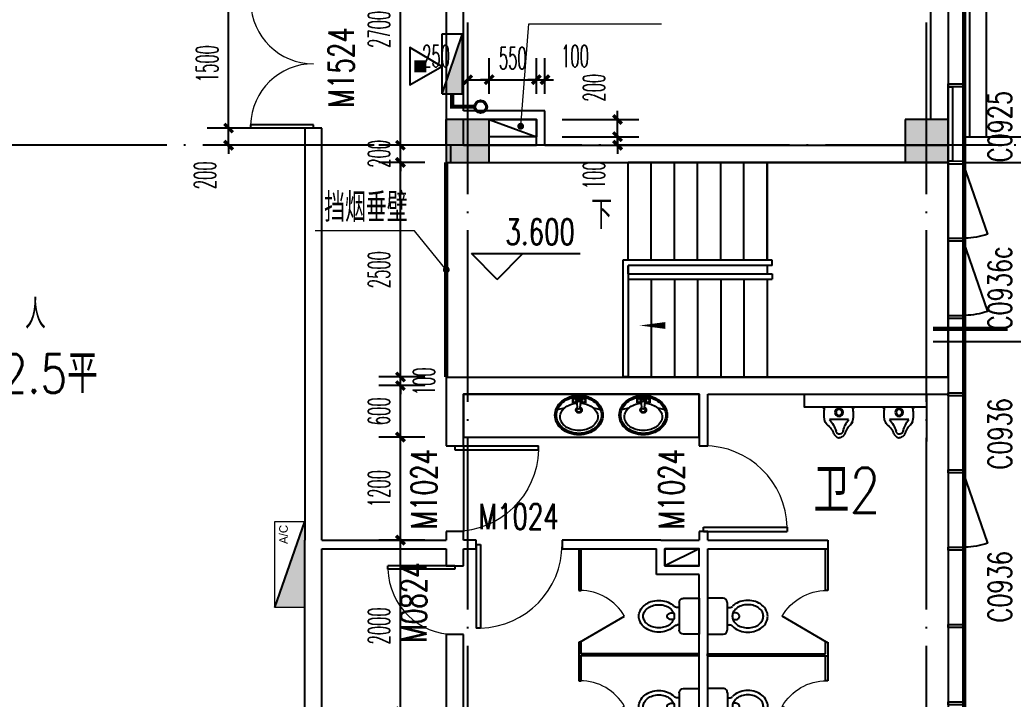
# Model space of a CAD drawing. Header units: millimetres. Extents: x -13830 to 215738, y -24143 to 193994.
# Drawn here: x 45822 to 57402, y 85146 to 93060 of the extents above; entities that cross this region are included whole.
import ezdxf
from ezdxf.enums import TextEntityAlignment as Align

# ---------------------------------------------------------------- set-up
doc = ezdxf.new("R2010")
doc.units = ezdxf.units.MM
doc.header["$LTSCALE"] = 100
doc.linetypes.add('DASH', pattern=[0.35, 0.25, -0.1])
doc.linetypes.add('DOTE', pattern=[2.42, 2, -0.2, 0.02, -0.2])
doc.layers.get('0').update_dxf_attribs({"linetype": 'CONTINUOUS'})
doc.layers.get('DEFPOINTS').update_dxf_attribs({"linetype": 'CONTINUOUS'})
for name, color, linetype in [('A-Drain-Well', 201, 'CONTINUOUS'), ('A-Fin-Stone', 64, 'CONTINUOUS'), ('A-Fire', 22, 'CONTINUOUS'), ('COLUMN', 9, 'CONTINUOUS'), ('DIM_ELEV', 3, 'CONTINUOUS'), ('DIM_IDEN', 3, 'CONTINUOUS'), ('DIM_SYMB', 3, 'CONTINUOUS'), ('DOTE', 8, 'CONTINUOUS'), ('EQUIP_DETAIL', 9, 'CONTINUOUS'), ('EQUIP_HATCH', 8, 'CONTINUOUS'), ('FUR', 44, 'CONTINUOUS'), ('LVTRY', 44, 'CONTINUOUS'), ('MCST 2F$0$A-_FLOR----_E-', 21, 'CONTINUOUS'), ('MCST 2F$0$A-_WIND----_E-', 4, 'CONTINUOUS'), ('P-FIRE-EXTI', 7, 'CONTINUOUS'), ('P-FIRE-HYDR', 1, 'CONTINUOUS'), ('PUB_DIM', 3, 'CONTINUOUS'), ('PUB_HATCH', 8, 'CONTINUOUS'), ('PUB_TEXT', 7, 'CONTINUOUS'), ('RAIL', 163, 'CONTINUOUS'), ('SPACE', 7, 'CONTINUOUS'), ('STAIR', 4, 'CONTINUOUS'), ('WALL', 2, 'CONTINUOUS'), ('WINDOW', 4, 'CONTINUOUS'), ('WINDOW_TEXT', 7, 'CONTINUOUS')]:
    doc.layers.add(name, color=color, linetype=linetype)
doc.layers.add('DIM_LEAD', color=3, linetype='CONTINUOUS', lineweight=13)
doc.layers.add('M-2019.7.9', color=6, linetype='CONTINUOUS', lineweight=15)
doc.layers.get('A-Fire').off()
doc.styles.add('_TCH_DIM', font='SIMPLEX', dxfattribs={"bigfont": 'GBCBIG'})
doc.styles.add('_TCH_SPACE', font='SIMPLEX', dxfattribs={"height": 5, "bigfont": 'GBCBIG'})
doc.styles.add('_TCH_WINDOW', font='SIMPLEX', dxfattribs={"height": 3.5, "bigfont": 'GBCBIG'})
doc.styles.add('DIM_FONT_T3', font='SIMPLEX', dxfattribs={"width": 0.494118, "bigfont": 'GBCBIG'})
doc.styles.add('HZDX', font='wcad.shx', dxfattribs={"bigfont": 'hzdx.shx'})
doc.styles.add('HZTXT', font='tjromans.shx', dxfattribs={"width": 0.8, "bigfont": 'hztxt.shx'})
doc.dimstyles.new('_TCH_ARCH&&100', dxfattribs={"dimtxt": 255, "dimasz": 100, "dimexe": 250, "dimexo": 300, "dimgap": 122.5, "dimtad": 1, "dimdec": 0, "dimzin": 0, "dimdsep": 46, "dimtxsty": 'DIM_FONT_T3', "dimblk": 'ARCHTICK', "dimcen": 0.09, "dimclrt": 7, "dimazin": 0, "dimtfac": 1, "dimtdec": 0, "dimtix": 1, "dimtmove": 2, "dimatfit": 3, "dimldrblk": 'ARCHTICK', "dimfxl": 1, "dimtolj": 1, "dimtzin": 0, "dimarcsym": 0})

# ---------------------------------------------------------------- blocks, each defined once
blk = doc.blocks.new('dsffsfddf')
at = {"layer": 'DOTE', "linetype": 'DOTE', "ltscale": 10}
for p, q in [((9200, -3600), (9200, 31000)), ((14550, -3600), (14550, 31000)), ((25050, 6650), (-1850, 6650))]:
    blk.add_line(p, q, dxfattribs=at)
blk = doc.blocks.new('_FZH')
blk.add_lwpolyline([(-0.5, -0.5), (0.5, -0.5), (0.5, 0.5), (-0.5, 0.5)], close=True)
at = {"layer": 'PUB_HATCH'}
blk.add_solid([(-0.5, -0.5), (0.5, -0.5), (-0.5, 0.5), (0.5, 0.5)], dxfattribs=at)
blk = doc.blocks.new('sfss302')
at = {"layer": 'COLUMN', "color": 3, "rotation": 270}
for p, xscale, yscale, zscale in [((9850, 7250), 500.0000000002328, 500.0000000002328, 500.0000000002328), ((15200, 7250), 499.9999999995343, 499.9999999995343, 499.9999999995343)]:
    blk.add_blockref('_FZH', p, dxfattribs=dict(at, xscale=xscale, yscale=yscale, zscale=zscale))
blk = doc.blocks.new('$lvtry$00000033')
for p, q in [((-185, 0), (185, 0)), ((-185, 0), (-185, -10)), ((185, 0), (185, -10)), ((-185, -10), (-164, -10)), ((-173, -72), (-172, -64)), ((-173, -79), (-173, -72)), ((-173, -86), (-173, -79)), ((-173, -92), (-173, -86)), ((-173, -98), (-173, -92)), ((-173, -104), (-173, -98)), ((-173, -110), (-173, -104)), ((-172, -115), (-173, -110)), ((-172, -64), (-171, -54)), ((-172, -121), (-172, -115)), ((-171, -54), (-170, -44)), ((-170, -44), (-168, -31)), ((-168, -31), (-166, -17)), ((-166, -17), (-164, -10)), ((185, -10), (165, -10)), ((167, -27), (165, -10)), ((169, -41), (167, -27)), ((170, -53), (169, -41)), ((169, -119), (170, -114)), ((171, -64), (170, -53)), ((170, -102), (171, -96)), ((170, -108), (170, -102)), ((170, -114), (170, -108)), ((171, -73), (171, -64)), ((171, -82), (171, -73)), ((171, -89), (171, -82)), ((171, -96), (171, -89)), ((-171, -127), (-172, -121)), ((-170, -133), (-171, -127)), ((-169, -139), (-170, -133)), ((-168, -146), (-169, -139)), ((-166, -154), (-168, -146)), ((-163, -162), (-166, -154)), ((-159, -172), (-163, -162)), ((-153, -182), (-159, -172)), ((-146, -194), (-153, -182)), ((-137, -207), (-146, -194)), ((-116, -146), (109, -146)), ((110, -227), (103, -235)), ((135, -205), (110, -227)), ((120, -218), (119, -220)), ((135, -205), (145, -191)), ((145, -191), (152, -180)), ((152, -180), (156, -171)), ((156, -171), (160, -163)), ((160, -163), (162, -156)), ((162, -156), (164, -149)), ((164, -149), (165, -142)), ((165, -142), (166, -136)), ((166, -136), (167, -130)), ((167, -130), (168, -125)), ((168, -125), (169, -119)), ((-107, -236), (-102, -244)), ((-102, -244), (-98, -251)), ((-98, -251), (-93, -259)), ((-93, -259), (-90, -266)), ((-90, -266), (-86, -274)), ((-86, -274), (-83, -281)), ((-83, -281), (-80, -288)), ((-80, -288), (-77, -295)), ((-77, -295), (-74, -302)), ((-74, -302), (-71, -308)), ((-71, -308), (-68, -314)), ((-68, -314), (-65, -320)), ((-65, -320), (-62, -325)), ((-62, -325), (-58, -330)), ((-58, -330), (-55, -334)), ((-55, -334), (-51, -338)), ((-51, -338), (-47, -342)), ((-47, -342), (-43, -345)), ((-43, -345), (-39, -348)), ((26, -347), (22, -350)), ((30, -344), (26, -347)), ((34, -340), (30, -344)), ((38, -337), (34, -340)), ((42, -332), (38, -337)), ((46, -328), (42, -332)), ((50, -323), (46, -328)), ((53, -318), (50, -323)), ((57, -312), (53, -318)), ((60, -306), (57, -312)), ((63, -299), (60, -306)), ((66, -292), (63, -299)), ((70, -285), (66, -292)), ((73, -278), (70, -285)), ((77, -271), (73, -278)), ((81, -264), (77, -271)), ((86, -256), (81, -264)), ((91, -249), (86, -256)), ((97, -242), (91, -249)), ((103, -235), (97, -242)), ((-39, -348), (-34, -351)), ((-34, -351), (-30, -353)), ((-30, -353), (-25, -355)), ((-25, -355), (-20, -357)), ((-20, -357), (-15, -358)), ((-15, -358), (-10, -359)), ((-10, -359), (-7, -359)), ((3, -357), (-7, -359)), ((8, -356), (3, -357)), ((12, -354), (8, -356)), ((17, -352), (12, -354)), ((22, -350), (17, -352))]:
    blk.add_line(p, q)
for radius in [47.3, 34.6]:
    blk.add_circle((-4, -62), radius)
for centre, radius, start, end in [((4, -95), 180, 204.9996, 231.8586), ((-387, -363), 346, 14.0616, 38.7001), ((331, -366), 312, 135.2868, 164.3913), ((-10, -276), 40.9, 183.6565, 351.9398)]:
    blk.add_arc(centre, radius, start, end)
blk = doc.blocks.new('$plan$00001629')
for p, q in [((-75, -35), (-75, -85)), ((-75, -35), (75, -35)), ((-75, -85), (-21, -85)), ((-16, -146), (-25, -35)), ((16, -146), (25, -35)), ((21, -85), (75, -85)), ((75, -35), (75, -85)), ((-252, -170), (-172, -150)), ((172, -150), (252, -170))]:
    blk.add_line(p, q)
for centre, radius in [((-50, -60), 20), ((1, -60), 10), ((50, -60), 20)]:
    blk.add_circle(centre, radius)
for centre, radius, start, end in [((0, -340), 340, 90, 108.7907), ((0, -340), 340, 71.2093, 90), ((-46, -252), 239, 129.4007, 153.24), ((-46, -252), 222, 129.4007, 153.24), ((-18, -286), 283, 108.7907, 129.4007), ((-18, -286), 266, 108.7907, 129.4007), ((-21, -322), 229, 106.7647, 126.0274), ((0, -340), 323, 90, 108.7907), ((0, -391), 301, 93.9271, 106.7647), ((0, -340), 323, 71.2093, 90), ((0, -391), 301, 73.2353, 86.0729), ((21, -322), 229, 53.9726, 73.2353), ((18, -286), 266, 50.5993, 71.2093), ((18, -286), 283, 50.5993, 71.2093), ((46, -252), 222, 26.76, 50.5993), ((46, -252), 239, 26.76, 50.5993), ((-90, -230), 190, 153.24, 180), ((-90, -230), 190, 180, 206.76), ((-90, -230), 173, 153.24, 180), ((-90, -230), 173, 180, 206.76), ((-102, -250), 118, 150.3366, 180), ((-53, -278), 174, 126.0274, 150.3366), ((0, -170), 35, 118.7783, 61.2217), ((0, -170), 25, 129.0728, 50.9272), ((0, -146), 16.3, 180, 0), ((53, -278), 174, 29.6634, 53.9726), ((102, -250), 118, 0, 29.6634), ((90, -230), 173, 0, 26.76), ((90, -230), 173, 333.24, 0), ((90, -230), 190, 0, 26.76), ((90, -230), 190, 333.24, 0), ((-46, -208), 239, 206.76, 230.5993), ((-46, -208), 222, 206.76, 230.5993), ((-102, -250), 118, 180, 209.6634), ((-53, -222), 174, 209.6634, 233.9726), ((53, -222), 174, 306.0274, 330.3366), ((46, -208), 222, 309.4007, 333.24), ((46, -208), 239, 309.4007, 333.24), ((102, -250), 118, 330.3366, 0), ((-18, -174), 283, 230.5993, 251.2093), ((-18, -174), 266, 230.5993, 251.2093), ((-21, -178), 229, 233.9726, 253.2353), ((0, -120), 340, 251.2093, 270), ((0, -120), 323, 251.2093, 270), ((0, -109), 301, 253.2353, 270), ((0, -109), 301, 270, 286.7647), ((0, -120), 323, 270, 288.7907), ((0, -120), 340, 270, 288.7907), ((21, -178), 229, 286.7647, 306.0274), ((18, -174), 266, 288.7907, 309.4007), ((18, -174), 283, 288.7907, 309.4007)]:
    blk.add_arc(centre, radius, start, end)
blk = doc.blocks.new('$TCHSYS$APDOOR2D')
blk.add_line((0.5, 0), (0, 0.866))
at = {"lineweight": 13}
blk.add_arc((0.5, 0), 1, 120, 180, dxfattribs=at)
blk = doc.blocks.new('$lvtry$00000005')
for p, q in [((-210, 0, 0), (-210, -180, 0)), ((210, 0, 0), (-210, 0, 0)), ((210, -180, 0), (210, 0, 0)), ((160, -230, 0), (-160, -230, 0)), ((-101, -230, 0), (-101, -254, 0)), ((101, -230, 0), (101, -254, 0))]:
    blk.add_line(p, q)
at = {"elevation": 0}
blk.add_lwpolyline([(-135, -469, 0.080312), (-123, -544, 0.089014), (-92, -602, 0.104918), (-46, -639, 0.119812), (0, -650, 0.119812), (46, -639, 0.104918), (92, -602, 0.089014), (123, -544, 0.080312), (135, -469, 0.080312), (123, -395, 0.089014), (92, -337, 0.104918), (46, -300, 0.119812), (0, -288, 0.119812), (-46, -300, 0.104918), (-92, -337, 0.089014), (-123, -395, 0.080312)], format="xyb", close=True, dxfattribs=at)
for points in [[(-35, -295, 0.013578), (-36, -298, 0.073567), (-39, -318, 0.073567)], [(-39, -318, 0.073567), (-36, -339, 0.084454), (-27, -356, 0.10642), (-14, -368, 0.129709), (0, -372, 0.129709), (14, -368, 0.10642), (27, -356, 0.084454), (36, -339, 0.073567), (39, -318, 0.073567), (36, -298, 0.014016), (35, -295, 0.10642)]]:
    blk.add_lwpolyline(points, format="xyb", dxfattribs=at)
for centre, radius, start, end in [((-160, -180, 0), 50, 180, 270), ((160, -180, 0), 50, 270, 0), ((52, -453, 0), 235, 141.2863, 161.6333), ((20, -427, 0), 194, 134.8144, 141.2863), ((-151, -254, 0), 50, 314.8144, 0), ((151, -254, 0), 50, 180, 225.2555), ((-20, -427, 0), 194, 38.7137, 45.2555), ((-52, -453, 0), 235, 18.3667, 38.7137), ((102, -469, 0), 287, 161.6333, 180), ((-102, -469, 0), 287, 0, 18.3667), ((102, -469, 0), 287, 180, 198.3667), ((52, -486, 0), 235, 198.3667, 218.7137), ((-52, -486, 0), 235, 321.2863, 341.6333), ((-102, -469, 0), 287, 341.6333, 0), ((20, -512, 0), 194, 218.7137, 242.6714), ((0, -551, 0), 150, 242.6714, 270), ((0, -551, 0), 150, 270, 297.3286), ((-20, -512, 0), 194, 297.3286, 321.2863)]:
    blk.add_arc(centre, radius, start, end)
blk = doc.blocks.new('sfsfsfdfs')
at = {"layer": 'LVTRY'}
for p, q in [((0, 1050), (0, 762)), ((25, 762), (25, 1050)), ((0, 762), (25, 762)), ((25, 162), (0, 162)), ((0, 162), (0, 0)), ((25, 25), (25, 162)), ((1400, 0), (0, 0)), ((1400, 25), (25, 25)), ((1400, 0), (1400, 25))]:
    blk.add_line(p, q, dxfattribs=at)
at = {"layer": 'LVTRY', "xscale": 600, "yscale": 600, "zscale": 600, "rotation": 270}
blk.add_blockref('$TCHSYS$APDOOR2D', (12, 462), dxfattribs=at)
at = {"layer": 'LVTRY', "xscale": -1, "rotation": 270}
blk.add_blockref('$lvtry$00000005', (1400, 462), dxfattribs=at)
blk = doc.blocks.new('MCST 2F$0$ELDERLY CARE MULLION')
at = {"layer": 'MCST 2F$0$A-_WIND----_E-'}
blk.add_lwpolyline([(155290, -76416), (155378, -76568), (155408, -76550), (155321, -76399)], close=True, dxfattribs=at)
blk = doc.blocks.new('A$C0A050261')
at = {"layer": 'MCST 2F$0$A-_WIND----_E-', "color": 8}
for points in [[(-486, 14975), (-486, -475), (20264, -475), (20264, 14975)], [(-461, 14950), (-461, -450), (20239, -450), (20239, 14950)]]:
    blk.add_lwpolyline(points, close=True, dxfattribs=at)
at = {"layer": 'MCST 2F$0$A-_WIND----_E-'}
blk.add_lwpolyline([(-473, 14962), (-473, -463), (20252, -463), (20252, 14962)], close=True, dxfattribs=at)
at = {"xscale": -1, "rotation": 209.9999999999999}
for p in [(-96081, -144274), (-95181, -144274), (-94281, -144274), (-93381, -144274), (-92481, -144274), (-91581, -144274), (-90681, -144274), (-89781, -144274), (-88881, -144274)]:
    blk.add_blockref('MCST 2F$0$ELDERLY CARE MULLION', p, dxfattribs=at)
blk = doc.blocks.new('sdff')
at = {"layer": 'WINDOW'}
blk.add_line((51294, 91899), (51844, 91699), dxfattribs=at)
at = {"layer": 'WINDOW', "linetype": 'Continuous'}
blk.add_lwpolyline([(51294, 91899), (51844, 91899), (51844, 91699), (51294, 91699)], close=True, dxfattribs=at)
blk = doc.blocks.new('5HP')
at = {"layer": 'EQUIP_HATCH'}
blk.add_hatch(color=256, dxfattribs=at).paths.add_polyline_path([(11197, 101719), (10847, 101719), (10847, 100719)])
at = {"color": 0, "linetype": 'ByBlock'}
blk.add_lwpolyline([(10847, 101719), (11197, 101719), (11197, 100719), (10847, 100719)], close=True, dxfattribs=at)
at = {"layer": 'EQUIP_DETAIL'}
blk.add_line((11197, 101719), (10847, 100719), dxfattribs=at)
at = {"layer": 'EQUIP_DETAIL', "style": 'HZDX'}
blk.add_text('A/C', height=100, rotation=270, dxfattribs=at).set_placement((11097, 100869), align=Align.MIDDLE)
blk = doc.blocks.new('A$C401C7BD0')
at = {"layer": 'M-2019.7.9', "rotation": 180}
blk.add_blockref('5HP', (18147, 90035), dxfattribs=at)
blk = doc.blocks.new('FF')
at = {"linetype": 'Continuous'}
for radius in [75, 60]:
    blk.add_circle((0, 0), radius, dxfattribs=at)
blk = doc.blocks.new('DXHS')
blk.add_hatch(color=256).paths.add_polyline_path([(-350, 240), (-350, 0), (350, 0)])
at = {"color": 7, "linetype": 'Continuous'}
for p, q in [((-350, 240), (-350, 0)), ((-350, 240), (350, 240)), ((350, 240), (350, 0)), ((-350, 0), (350, 0))]:
    blk.add_line(p, q, dxfattribs=at)
blk.add_line((-350, 240), (350, 0))
blk = doc.blocks.new('WMHQ')
at = {"layer": 'P-FIRE-EXTI', "linetype": 'Continuous'}
blk.add_hatch(color=256, dxfattribs=at).paths.add_polyline_path([(180, 70), (180, -70), (320, -70), (320, 70)])
at = {"layer": 'P-FIRE-EXTI'}
blk.add_lwpolyline([(0, 0), (375, -217), (375, 217)], close=True, dxfattribs=at)
blk = doc.blocks.new('XHS1')
at = {"const_width": 50}
blk.add_lwpolyline([(150, -375), (150, -120), (300, -120)], dxfattribs=at)
for name, p in [('DXHS', (650, -240)), ('FF', (150, -450))]:
    blk.add_blockref(name, p)
at = {"layer": 'P-FIRE-EXTI', "rotation": 89.82541138151963}
blk.add_blockref('WMHQ', (620, 1), dxfattribs=at)
blk = doc.blocks.new('A$C1D704740')
at = {"layer": 'P-FIRE-HYDR', "rotation": 90}
blk.add_blockref('XHS1', (44767, -12900), dxfattribs=at)
blk = doc.blocks.new('_ArchTick')
at = {"color": 0, "linetype": 'ByBlock', "const_width": 0.4}
blk.add_lwpolyline([(-0.5, -0.5), (0.5, 0.5)], dxfattribs=at)
blk = doc.blocks.new('*D520')
at = {"layer": 'DEFPOINTS', "color": 0, "transparency": 16777216}
for p in [(51844, 91699), (52790, 91699), (51844, 91599)]:
    blk.add_point(p, dxfattribs=at)
at = {"layer": 'PUB_DIM', "color": 0, "lineweight": -2, "transparency": 16777216}
for p, q in [((52790, 91699), (52790, 91799)), ((52144, 91699), (53040, 91699)), ((52790, 91599), (52790, 91699)), ((52144, 91599), (53040, 91599)), ((52790, 91599), (52790, 91499))]:
    blk.add_line(p, q, dxfattribs=at)
at = {"layer": 'PUB_DIM', "color": 0, "lineweight": -2, "transparency": 16777216, "xscale": 100, "yscale": 100, "zscale": 100}
for p, rotation in [((52790, 91699), 270), ((52790, 91599), 90)]:
    blk.add_blockref('_ArchTick', p, dxfattribs=dict(at, rotation=rotation))
at = {"layer": 'PUB_DIM', "color": 7, "transparency": 16777216, "insert": (52515, 91249), "char_height": 255, "attachment_point": 5, "rotation": 90, "style": 'DIM_FONT_T3'}
blk.add_mtext('\\A1;100', dxfattribs=at)
blk = doc.blocks.new('*D521')
at = {"layer": 'DEFPOINTS', "color": 0, "transparency": 16777216}
for p in [(51844, 91899), (52790, 91899), (51844, 91699)]:
    blk.add_point(p, dxfattribs=at)
at = {"layer": 'PUB_DIM', "color": 0, "lineweight": -2, "transparency": 16777216}
for p, q in [((52790, 91899), (52790, 91999)), ((52144, 91899), (53040, 91899)), ((52790, 91699), (52790, 91899)), ((52144, 91699), (53040, 91699)), ((52790, 91699), (52790, 91599))]:
    blk.add_line(p, q, dxfattribs=at)
at = {"layer": 'PUB_DIM', "color": 0, "lineweight": -2, "transparency": 16777216, "xscale": 100, "yscale": 100, "zscale": 100}
for p, rotation in [((52790, 91899), 270), ((52790, 91699), 90)]:
    blk.add_blockref('_ArchTick', p, dxfattribs=dict(at, rotation=rotation))
at = {"layer": 'PUB_DIM', "color": 7, "transparency": 16777216, "insert": (52515, 92269), "char_height": 255, "attachment_point": 5, "rotation": 90, "style": 'DIM_FONT_T3'}
blk.add_mtext('\\A1;200', dxfattribs=at)
blk = doc.blocks.new('*D522')
at = {"layer": 'DEFPOINTS', "color": 0, "transparency": 16777216}
for p in [(51294, 92363), (51044, 91899), (51294, 91899)]:
    blk.add_point(p, dxfattribs=at)
at = {"layer": 'PUB_DIM', "color": 0, "lineweight": -2, "transparency": 16777216}
for p, q in [((51044, 92199), (51044, 92613)), ((51294, 92199), (51294, 92613)), ((51044, 92363), (51294, 92363))]:
    blk.add_line(p, q, dxfattribs=at)
at = {"layer": 'PUB_DIM', "color": 0, "lineweight": -2, "transparency": 16777216, "xscale": 100, "yscale": 100, "zscale": 100, "rotation": 180}
blk.add_blockref('_ArchTick', (51044, 92363), dxfattribs=at)
at = {"layer": 'PUB_DIM', "color": 0, "lineweight": -2, "transparency": 16777216, "xscale": 100, "yscale": 100, "zscale": 100}
blk.add_blockref('_ArchTick', (51294, 92363), dxfattribs=at)
at = {"layer": 'PUB_DIM', "color": 7, "transparency": 16777216, "insert": (50674, 92638), "char_height": 255, "attachment_point": 5, "style": 'DIM_FONT_T3'}
blk.add_mtext('\\A1;250', dxfattribs=at)
blk = doc.blocks.new('*D523')
at = {"layer": 'DEFPOINTS', "color": 0, "transparency": 16777216}
for p in [(51844, 92363), (51294, 91899), (51844, 91899)]:
    blk.add_point(p, dxfattribs=at)
at = {"layer": 'PUB_DIM', "color": 0, "lineweight": -2, "transparency": 16777216}
for p, q in [((51294, 92199), (51294, 92613)), ((51844, 92199), (51844, 92613)), ((51294, 92363), (51194, 92363)), ((51294, 92363), (51844, 92363)), ((51844, 92363), (51944, 92363))]:
    blk.add_line(p, q, dxfattribs=at)
at = {"layer": 'PUB_DIM', "color": 0, "lineweight": -2, "transparency": 16777216, "xscale": 100, "yscale": 100, "zscale": 100}
blk.add_blockref('_ArchTick', (51294, 92363), dxfattribs=at)
at = {"layer": 'PUB_DIM', "color": 0, "lineweight": -2, "transparency": 16777216, "xscale": 100, "yscale": 100, "zscale": 100, "rotation": 180}
blk.add_blockref('_ArchTick', (51844, 92363), dxfattribs=at)
at = {"layer": 'PUB_DIM', "color": 7, "transparency": 16777216, "insert": (51569, 92613), "char_height": 255, "attachment_point": 5, "style": 'DIM_FONT_T3'}
blk.add_mtext('\\A1;550', dxfattribs=at)
blk = doc.blocks.new('*D524')
at = {"layer": 'DEFPOINTS', "color": 0, "transparency": 16777216}
for p in [(51944, 92363), (51844, 91899), (51944, 91899)]:
    blk.add_point(p, dxfattribs=at)
at = {"layer": 'PUB_DIM', "color": 0, "lineweight": -2, "transparency": 16777216}
for p, q in [((51844, 92199), (51844, 92613)), ((51944, 92199), (51944, 92613)), ((51844, 92363), (51744, 92363)), ((51844, 92363), (51944, 92363)), ((51944, 92363), (52044, 92363))]:
    blk.add_line(p, q, dxfattribs=at)
at = {"layer": 'PUB_DIM', "color": 0, "lineweight": -2, "transparency": 16777216, "xscale": 100, "yscale": 100, "zscale": 100}
blk.add_blockref('_ArchTick', (51844, 92363), dxfattribs=at)
at = {"layer": 'PUB_DIM', "color": 0, "lineweight": -2, "transparency": 16777216, "xscale": 100, "yscale": 100, "zscale": 100, "rotation": 180}
blk.add_blockref('_ArchTick', (51944, 92363), dxfattribs=at)
at = {"layer": 'PUB_DIM', "color": 7, "transparency": 16777216, "insert": (52294, 92638), "char_height": 255, "attachment_point": 5, "style": 'DIM_FONT_T3'}
blk.add_mtext('\\A1;100', dxfattribs=at)
blk = doc.blocks.new('*D768')
at = {"layer": 'DEFPOINTS', "color": 0, "transparency": 16777216}
for p in [(48255, 93299), (49144, 93299), (49144, 91799)]:
    blk.add_point(p, dxfattribs=at)
at = {"layer": 'PUB_DIM', "color": 0, "lineweight": -2, "transparency": 16777216}
for p, q in [((48844, 93299), (48005, 93299)), ((48255, 91799), (48255, 93299)), ((48844, 91799), (48005, 91799))]:
    blk.add_line(p, q, dxfattribs=at)
at = {"layer": 'PUB_DIM', "color": 0, "lineweight": -2, "transparency": 16777216, "xscale": 100, "yscale": 100, "zscale": 100}
for p, rotation in [((48255, 93299), 90), ((48255, 91799), 270)]:
    blk.add_blockref('_ArchTick', p, dxfattribs=dict(at, rotation=rotation))
at = {"layer": 'PUB_DIM', "color": 7, "transparency": 16777216, "insert": (48005, 92549), "char_height": 255, "attachment_point": 5, "rotation": 90, "style": 'DIM_FONT_T3'}
blk.add_mtext('\\A1;1500', dxfattribs=at)
blk = doc.blocks.new('*D769')
at = {"layer": 'DEFPOINTS', "color": 0, "transparency": 16777216}
for p in [(48255, 91799), (49144, 91799), (49144, 91599)]:
    blk.add_point(p, dxfattribs=at)
at = {"layer": 'PUB_DIM', "color": 0, "lineweight": -2, "transparency": 16777216}
for p, q in [((48255, 91799), (48255, 91899)), ((48844, 91799), (48005, 91799)), ((48255, 91599), (48255, 91799)), ((48844, 91599), (48005, 91599)), ((48255, 91599), (48255, 91499))]:
    blk.add_line(p, q, dxfattribs=at)
at = {"layer": 'PUB_DIM', "color": 0, "lineweight": -2, "transparency": 16777216, "xscale": 100, "yscale": 100, "zscale": 100}
for p, rotation in [((48255, 91799), 270), ((48255, 91599), 90)]:
    blk.add_blockref('_ArchTick', p, dxfattribs=dict(at, rotation=rotation))
at = {"layer": 'PUB_DIM', "color": 7, "transparency": 16777216, "insert": (47980, 91249), "char_height": 255, "attachment_point": 5, "rotation": 90, "style": 'DIM_FONT_T3'}
blk.add_mtext('\\A1;200', dxfattribs=at)
blk = doc.blocks.new('*D781')
at = {"layer": 'DEFPOINTS', "color": 0, "transparency": 16777216}
for p in [(50259, 94299), (50844, 94299), (50844, 91599)]:
    blk.add_point(p, dxfattribs=at)
at = {"layer": 'PUB_DIM', "color": 0, "lineweight": -2, "transparency": 16777216}
for p, q in [((50544, 94299), (50009, 94299)), ((50259, 91599), (50259, 94299)), ((50544, 91599), (50009, 91599))]:
    blk.add_line(p, q, dxfattribs=at)
at = {"layer": 'PUB_DIM', "color": 0, "lineweight": -2, "transparency": 16777216, "xscale": 100, "yscale": 100, "zscale": 100}
for p, rotation in [((50259, 94299), 90), ((50259, 91599), 270)]:
    blk.add_blockref('_ArchTick', p, dxfattribs=dict(at, rotation=rotation))
at = {"layer": 'PUB_DIM', "color": 7, "transparency": 16777216, "insert": (50009, 92949), "char_height": 255, "attachment_point": 5, "rotation": 90, "style": 'DIM_FONT_T3'}
blk.add_mtext('\\A1;2700', dxfattribs=at)
blk = doc.blocks.new('*D782')
at = {"layer": 'DEFPOINTS', "color": 0, "transparency": 16777216}
for p in [(50259, 91599), (50844, 91599), (50844, 91399)]:
    blk.add_point(p, dxfattribs=at)
at = {"layer": 'PUB_DIM', "color": 0, "lineweight": -2, "transparency": 16777216}
for p, q in [((50259, 91599), (50259, 91699)), ((50544, 91599), (50009, 91599)), ((50259, 91399), (50259, 91599)), ((50544, 91399), (50009, 91399)), ((50259, 91399), (50259, 91299))]:
    blk.add_line(p, q, dxfattribs=at)
at = {"layer": 'PUB_DIM', "color": 0, "lineweight": -2, "transparency": 16777216, "xscale": 100, "yscale": 100, "zscale": 100}
for p, rotation in [((50259, 91599), 270), ((50259, 91399), 90)]:
    blk.add_blockref('_ArchTick', p, dxfattribs=dict(at, rotation=rotation))
at = {"layer": 'PUB_DIM', "color": 7, "transparency": 16777216, "insert": (50009, 91499), "char_height": 255, "attachment_point": 5, "rotation": 90, "style": 'DIM_FONT_T3'}
blk.add_mtext('\\A1;200', dxfattribs=at)
blk = doc.blocks.new('*D783')
at = {"layer": 'DEFPOINTS', "color": 0, "transparency": 16777216}
for p in [(50259, 91399), (50844, 91399), (50844, 88899)]:
    blk.add_point(p, dxfattribs=at)
at = {"layer": 'PUB_DIM', "color": 0, "lineweight": -2, "transparency": 16777216}
for p, q in [((50544, 91399), (50009, 91399)), ((50259, 88899), (50259, 91399)), ((50544, 88899), (50009, 88899))]:
    blk.add_line(p, q, dxfattribs=at)
at = {"layer": 'PUB_DIM', "color": 0, "lineweight": -2, "transparency": 16777216, "xscale": 100, "yscale": 100, "zscale": 100}
for p, rotation in [((50259, 91399), 90), ((50259, 88899), 270)]:
    blk.add_blockref('_ArchTick', p, dxfattribs=dict(at, rotation=rotation))
at = {"layer": 'PUB_DIM', "color": 7, "transparency": 16777216, "insert": (50009, 90149), "char_height": 255, "attachment_point": 5, "rotation": 90, "style": 'DIM_FONT_T3'}
blk.add_mtext('\\A1;2500', dxfattribs=at)
blk = doc.blocks.new('*D784')
at = {"layer": 'DEFPOINTS', "color": 0, "transparency": 16777216}
for p in [(50259, 88899), (50844, 88899), (50844, 88799)]:
    blk.add_point(p, dxfattribs=at)
at = {"layer": 'PUB_DIM', "color": 0, "lineweight": -2, "transparency": 16777216}
for p, q in [((50259, 88899), (50259, 88999)), ((50544, 88899), (50009, 88899)), ((50259, 88799), (50259, 88899)), ((50544, 88799), (50009, 88799)), ((50259, 88799), (50259, 88699))]:
    blk.add_line(p, q, dxfattribs=at)
at = {"layer": 'PUB_DIM', "color": 0, "lineweight": -2, "transparency": 16777216, "xscale": 100, "yscale": 100, "zscale": 100}
for p, rotation in [((50259, 88899), 270), ((50259, 88799), 90)]:
    blk.add_blockref('_ArchTick', p, dxfattribs=dict(at, rotation=rotation))
at = {"layer": 'PUB_DIM', "color": 7, "transparency": 16777216, "insert": (50534, 88849), "char_height": 255, "attachment_point": 5, "rotation": 90, "style": 'DIM_FONT_T3'}
blk.add_mtext('\\A1;100', dxfattribs=at)
blk = doc.blocks.new('*D785')
at = {"layer": 'DEFPOINTS', "color": 0, "transparency": 16777216}
for p in [(50259, 88799), (50844, 88799), (50844, 88199)]:
    blk.add_point(p, dxfattribs=at)
at = {"layer": 'PUB_DIM', "color": 0, "lineweight": -2, "transparency": 16777216}
for p, q in [((50544, 88799), (50009, 88799)), ((50259, 88199), (50259, 88799)), ((50544, 88199), (50009, 88199))]:
    blk.add_line(p, q, dxfattribs=at)
at = {"layer": 'PUB_DIM', "color": 0, "lineweight": -2, "transparency": 16777216, "xscale": 100, "yscale": 100, "zscale": 100}
for p, rotation in [((50259, 88799), 90), ((50259, 88199), 270)]:
    blk.add_blockref('_ArchTick', p, dxfattribs=dict(at, rotation=rotation))
at = {"layer": 'PUB_DIM', "color": 7, "transparency": 16777216, "insert": (50009, 88499), "char_height": 255, "attachment_point": 5, "rotation": 90, "style": 'DIM_FONT_T3'}
blk.add_mtext('\\A1;600', dxfattribs=at)
blk = doc.blocks.new('*D786')
at = {"layer": 'DEFPOINTS', "color": 0, "transparency": 16777216}
for p in [(50259, 88199), (50844, 88199), (50844, 86999)]:
    blk.add_point(p, dxfattribs=at)
at = {"layer": 'PUB_DIM', "color": 0, "lineweight": -2, "transparency": 16777216}
for p, q in [((50544, 88199), (50009, 88199)), ((50259, 86999), (50259, 88199)), ((50544, 86999), (50009, 86999))]:
    blk.add_line(p, q, dxfattribs=at)
at = {"layer": 'PUB_DIM', "color": 0, "lineweight": -2, "transparency": 16777216, "xscale": 100, "yscale": 100, "zscale": 100}
for p, rotation in [((50259, 88199), 90), ((50259, 86999), 270)]:
    blk.add_blockref('_ArchTick', p, dxfattribs=dict(at, rotation=rotation))
at = {"layer": 'PUB_DIM', "color": 7, "transparency": 16777216, "insert": (50009, 87599), "char_height": 255, "attachment_point": 5, "rotation": 90, "style": 'DIM_FONT_T3'}
blk.add_mtext('\\A1;1200', dxfattribs=at)
blk = doc.blocks.new('*D787')
at = {"layer": 'DEFPOINTS', "color": 0, "transparency": 16777216}
for p in [(50259, 86999), (50844, 86999), (50844, 84999)]:
    blk.add_point(p, dxfattribs=at)
at = {"layer": 'PUB_DIM', "color": 0, "lineweight": -2, "transparency": 16777216}
for p, q in [((50544, 86999), (50009, 86999)), ((50259, 84999), (50259, 86999)), ((50544, 84999), (50009, 84999))]:
    blk.add_line(p, q, dxfattribs=at)
at = {"layer": 'PUB_DIM', "color": 0, "lineweight": -2, "transparency": 16777216, "xscale": 100, "yscale": 100, "zscale": 100}
for p, rotation in [((50259, 86999), 90), ((50259, 84999), 270)]:
    blk.add_blockref('_ArchTick', p, dxfattribs=dict(at, rotation=rotation))
at = {"layer": 'PUB_DIM', "color": 7, "transparency": 16777216, "insert": (50009, 85999), "char_height": 255, "attachment_point": 5, "rotation": 90, "style": 'DIM_FONT_T3'}
blk.add_mtext('\\A1;2000', dxfattribs=at)
blk = doc.blocks.new('$DorLib2D$00000002')
for p, q in [((-0.5, 0), (-0.5, 0.4875)), ((-0.475, 0.4875), (-0.5, 0.4875)), ((-0.475, 0), (-0.475, 0.4875)), ((0.475, 0), (0.475, 0.4875)), ((0.475, 0.4875), (0.5, 0.4875)), ((0.5, 0), (0.5, 0.4875)), ((-0.5, 0), (-0.475, 0)), ((0.5, 0), (0.475, 0))]:
    blk.add_line(p, q)
at = {"lineweight": 13}
for centre, start, end in [((-0.4875, 0), 0, 88.53072), ((0.4875, 0), 91.46928, 180)]:
    blk.add_arc(centre, 0.4875, start, end, dxfattribs=at)
blk = doc.blocks.new('$DorLib2D$00000001')
for p, q in [((0.45, 0.975), (0.5, 0.975)), ((0.45, 0), (0.45, 0.975)), ((0.5, 0), (0.5, 0.975)), ((0.5, 0), (0.45, 0))]:
    blk.add_line(p, q)
at = {"lineweight": 13}
blk.add_arc((0.475, 0), 0.975, 91.4693, 180, dxfattribs=at)

msp = doc.modelspace()

# ---------------------------------------------------------------- linework, layer by layer
at = {"layer": 'A-Drain-Well'}
msp.add_lwpolyline([(57093.6, 91698.5), (57093.6, 105398.5), (46293.6, 105398.5)], dxfattribs=at)
at = {"layer": 'A-Fin-Stone'}
msp.add_line((50993.6, 88198.9), (50993.6, 88698.5), dxfattribs=at)
at = {"layer": 'DIM_ELEV'}
for p, q in [((51387.1, 90036.4), (51087.1, 90336.4)), ((51087.1, 90336.4), (52353.1, 90336.4)), ((51387.1, 90036.4), (51687.1, 90336.4))]:
    msp.add_line(p, q, dxfattribs=at)
at = {"layer": 'DIM_IDEN'}
msp.add_line((56468.8, 89311.2), (59427, 89311.2), dxfattribs=at)
at = {"layer": 'DIM_IDEN', "const_width": 50}
msp.add_lwpolyline([(56468.8, 89461.2), (57337.7, 89461.2)], dxfattribs=at)
at = {"layer": 'DIM_LEAD'}
for p, q in [((51660.9, 91821), (51755.5, 93014.9)), ((51755.5, 93014.9), (53301.9, 93014.9))]:
    msp.add_line(p, q, dxfattribs=at)
at = {"layer": 'DIM_LEAD', "linetype": 'Continuous'}
for p, q in [((50424.6, 90600.9), (49265.3, 90600.9)), ((50793.6, 90148.5), (50424.6, 90600.9))]:
    msp.add_line(p, q, dxfattribs=at)
at = {"layer": 'DIM_LEAD', "const_width": 40}
msp.add_lwpolyline([(51659.3, 91801.1, 1), (51662.5, 91841, 1)], format="xyb", close=True, dxfattribs=at)
at = {"layer": 'DIM_LEAD', "linetype": 'Continuous', "const_width": 40}
msp.add_lwpolyline([(50806.2, 90133, 1), (50780.9, 90164, 1)], format="xyb", close=True, dxfattribs=at)
at = {"layer": 'DIM_SYMB'}
msp.add_lwpolyline([(52778.6, 90799, 0, 0, 0), (55588.6, 90799, 0, 0, 0), (55588.6, 89499, 0, 0, 0), (53048.6, 89499, 0, 80, 0), (53348.6, 89499, 0, 0, 0)], format="xyseb", dxfattribs=at)
at = {"layer": 'FUR'}
msp.add_lwpolyline([(50993.6, 88198.9), (53743.6, 88198.9), (53743.6, 88698.5), (50993.6, 88698.5)], close=True, dxfattribs=at)
at = {"layer": 'LVTRY'}
for p, q in [((56393.6, 88548.5), (56393.6, 88148.5)), ((52339.9, 86898.5), (52339.9, 86411)), ((52364.9, 86411), (52364.9, 86898.5)), ((55215.6, 86411), (55215.6, 86898.5)), ((55240.6, 86898.5), (55240.6, 86411)), ((52339.9, 86411), (52364.9, 86411)), ((55240.6, 86411), (55215.6, 86411)), ((52364.9, 85811), (52339.9, 85811)), ((52339.9, 85811), (52339.9, 85648.5)), ((52364.9, 85673.5), (52364.9, 85811)), ((55215.6, 85673.5), (55215.6, 85811)), ((55215.6, 85811), (55240.6, 85811)), ((55240.6, 85811), (55240.6, 85648.5)), ((53740.2, 85648.5), (52339.9, 85648.5)), ((53740.2, 85673.5), (52364.9, 85673.5)), ((53840.2, 85673.5), (55215.6, 85673.5)), ((53840.2, 85648.5), (53840.2, 85673.5)), ((53840.2, 85648.5), (55240.6, 85648.5))]:
    msp.add_line(p, q, dxfattribs=at)
msp.add_lwpolyline([(56393.6, 88698.5), (56393.6, 88548.5), (54968.6, 88548.5), (54968.6, 88698.5)], close=True, dxfattribs=at)
at = {"layer": 'MCST 2F$0$A-_FLOR----_E-'}
for points in [[(56843.6, 91398.5), (61243.6, 91398.5), (61243.6, 112998.5), (45993.6, 112998.5), (45993.6, 105148.5)], [(56843.6, 91698.5), (60943.6, 91698.5), (60943.6, 112698.5), (46293.6, 112698.5), (46293.6, 105148.5)]]:
    msp.add_lwpolyline(points, dxfattribs=at)
at = {"layer": 'RAIL'}
for points in [[(49143.6, 104748.5), (45993.6, 104748.5), (45993.6, 105198.5), (56893.6, 105198.5), (56893.6, 91698.5)], [(56443.6, 91898.5), (56443.6, 104748.5), (49343.6, 104748.5)]]:
    msp.add_lwpolyline(points, dxfattribs=at)
msp.add_lwpolyline([(41593.6, 104948.5), (56643.6, 104948.5), (56643.6, 84598.5), (41593.6, 84598.5)], close=True, dxfattribs=at)
at = {"layer": 'STAIR'}
for p, q in [((54533.6, 91399), (52913.6, 91399)), ((52913.6, 90259), (52913.6, 91399)), ((53183.6, 90259), (53183.6, 91399)), ((53453.6, 90259), (53453.6, 91399)), ((53723.6, 90259), (53723.6, 91399)), ((53993.6, 90259), (53993.6, 91399)), ((54263.6, 90259), (54263.6, 91399)), ((54533.6, 90259), (54533.6, 91399)), ((56643.6, 91399), (54533.6, 91399)), ((54533.6, 91399), (54533.6, 90259)), ((56643.6, 88899), (56643.6, 91399)), ((54593.6, 90259), (52853.6, 90259)), ((52853.6, 90259), (52853.6, 88899)), ((54593.6, 90199), (54593.6, 90259)), ((54533.6, 90199), (52913.6, 90199)), ((54593.6, 90199), (52913.6, 90199)), ((52913.6, 90199), (52913.6, 88899)), ((52913.6, 90099), (52913.6, 90199)), ((52913.6, 90099), (54533.6, 90099)), ((52913.6, 90099), (52913.6, 90039)), ((52913.6, 90099), (54593.6, 90099)), ((52913.6, 90099), (52913.6, 90039)), ((54533.6, 90199), (54533.6, 90099)), ((54593.6, 90099), (54593.6, 90039)), ((52913.6, 90039), (52913.6, 88899)), ((52913.6, 90039), (54593.6, 90039)), ((53183.6, 90039), (53183.6, 88899)), ((53453.6, 90039), (53453.6, 88899)), ((53723.6, 90039), (53723.6, 88899)), ((53993.6, 90039), (53993.6, 88899)), ((54263.6, 90039), (54263.6, 88899)), ((54533.6, 90039), (54533.6, 88899)), ((54533.6, 90039), (54533.6, 88899)), ((52913.6, 88899), (52853.6, 88899)), ((52913.6, 88899), (54533.6, 88899)), ((54533.6, 88899), (56643.6, 88899))]:
    msp.add_line(p, q, dxfattribs=at)
at = {"layer": 'WALL'}
for p, q in [((50793.6, 94298.5), (50793.6, 91898.5)), ((50993.6, 91998.5), (50993.6, 94298.5)), ((51943.6, 91998.5), (50993.6, 91998.5)), ((51943.6, 91598.5), (51943.6, 91998.5)), ((50793.6, 91598.5), (50793.6, 91898.5)), ((50993.6, 91598.5), (50993.6, 91898.5)), ((51843.6, 91898.5), (50993.6, 91898.5)), ((51843.6, 91598.5), (51843.6, 91898.5)), ((49343.6, 91798.9), (49143.6, 91798.9)), ((49143.6, 91798.9), (49143.6, 86998.5)), ((49343.6, 86998.5), (49343.6, 91798.9)), ((50843.6, 91598.5), (50793.6, 91598.5)), ((50843.6, 91598.5), (50843.6, 91398.5)), ((50993.6, 91598.5), (51843.6, 91598.5)), ((51943.6, 91598.5), (56643.6, 91598.5)), ((56643.6, 91598.5), (56643.6, 91398.5)), ((50843.6, 91398.5), (50893.6, 91398.5)), ((50893.6, 91398.5), (51843.6, 91398.5)), ((51843.6, 91398.5), (56643.6, 91398.5)), ((50793.6, 88898.5), (50793.6, 88098.5)), ((50793.6, 88898.5), (53793.6, 88898.5)), ((53793.6, 88898.5), (56643.6, 88898.5)), ((56643.6, 88898.5), (56643.6, 88698.5)), ((50993.6, 88098.5), (50993.6, 88698.5)), ((50993.6, 88698.5), (53743.6, 88698.5)), ((53743.6, 88698.5), (53743.6, 88098.5)), ((53843.6, 88098.5), (53843.6, 88698.5)), ((53843.6, 88698.5), (56643.6, 88698.5)), ((50793.6, 88098.5), (50993.6, 88098.5)), ((53743.6, 88098.5), (53843.6, 88098.5)), ((50993.6, 87098.5), (50793.6, 87098.5)), ((50793.6, 87098.5), (50793.6, 86998.5)), ((50993.6, 86998.5), (50993.6, 87098.5)), ((53843.6, 87098.5), (53743.6, 87098.5)), ((53743.6, 87098.5), (53743.6, 86998.5)), ((53843.6, 86998.5), (53843.6, 87098.5)), ((49143.6, 84598.5), (49143.6, 86998.5)), ((49343.6, 86998.5), (50793.6, 86998.5)), ((51143.6, 86998.5), (50993.6, 86998.5)), ((51143.6, 86898.5), (51143.6, 86998.5)), ((53293.1, 86998.5), (52143.6, 86998.5)), ((52143.6, 86998.5), (52143.6, 86898.5)), ((53293.1, 86998.5), (53743.6, 86998.5)), ((53843.6, 86998.5), (55240.6, 86998.5)), ((55240.6, 86998.5), (55240.6, 86898.5)), ((49343.6, 86898.5), (50793.6, 86898.5)), ((49343.6, 84598.5), (49343.6, 86898.5)), ((50793.6, 86898.5), (50793.6, 86698.5)), ((50993.6, 86698.5), (50993.6, 86898.5)), ((50993.6, 86898.5), (51143.6, 86898.5)), ((52143.6, 86898.5), (53243.1, 86898.5)), ((53243.1, 86598.5), (53243.1, 86898.5)), ((53343.1, 86698.5), (53343.1, 86898.5)), ((53343.1, 86898.5), (53743.6, 86898.5)), ((53743.6, 86698.5), (53743.6, 86898.5)), ((53843.6, 86898.5), (55240.6, 86898.5)), ((53843.6, 86648.5), (53843.6, 86898.5)), ((50793.6, 86698.5), (50993.6, 86698.5)), ((53743.6, 86698.5), (53343.1, 86698.5)), ((53843.6, 84598.5), (53843.6, 86648.5)), ((53743.6, 86598.5), (53243.1, 86598.5)), ((53743.6, 84598.5), (53743.6, 86598.5)), ((50993.6, 85898.5), (50793.6, 85898.5)), ((50793.6, 85898.5), (50793.6, 84598.5)), ((50993.6, 84598.5), (50993.6, 85898.5))]:
    msp.add_line(p, q, dxfattribs=at)
at = {"layer": 'WINDOW'}
msp.add_line((50993.6, 88098.5), (50993.6, 87098.5), dxfattribs=at)
for points in [[(41393.6, 105148.5), (56843.6, 105148.5), (56843.6, 84398.5), (41393.6, 84398.5)], [(56643.6, 91415.5), (56643.6, 92280.5), (56693.6, 92280.5), (56693.6, 91415.5)]]:
    msp.add_lwpolyline(points, close=True, dxfattribs=at)
at = {"layer": 'WINDOW', "color": 3, "linetype": 'DASH', "ltscale": 15, "const_width": 50}
msp.add_lwpolyline([(50793.6, 91398.5), (50793.6, 88898.5)], dxfattribs=at)
at = {"layer": 'WINDOW'}
for points in [[(56818.6, 91380.5), (57102, 90563.3, -0.0763817), (56843.6, 90515.9)], [(56818.6, 90480.5), (57102, 89663.3, -0.0763817), (56843.6, 89615.9)], [(56818.6, 87780.5), (57102, 86963.3, -0.0763817), (56843.6, 86915.9)]]:
    msp.add_lwpolyline(points, format="xyb", dxfattribs=at)
at = {"layer": 'WINDOW', "linetype": 'Continuous'}
msp.add_lwpolyline([(53743.1, 86698.5), (53743.1, 86898.5), (53343.1, 86898.5), (53343.1, 86698.5), (53743.1, 86698.5), (53743.1, 86898.5), (53343.1, 86698.5)], dxfattribs=at)

# ---------------------------------------------------------------- block references
at = {"rotation": 90}
msp.add_blockref('A$C0A050261', (56368.6, 84884.3), dxfattribs=at)
at = {"layer": 'A-Drain-Well'}
msp.add_blockref('sfss302', (41193.6, 84398.5), dxfattribs=at)
at = {"layer": 'A-Fin-Stone'}
for name, p in [('A$C401C7BD0', (41843.6, 97898.5)), ('A$C1D704740', (5976.6, 104798.5))]:
    msp.add_blockref(name, p, dxfattribs=at)
at = {"layer": 'A-Fire'}
msp.add_blockref('sfsfsfdfs', (52339.9, 84598.5), dxfattribs=at)
at = {"layer": 'A-Fire', "xscale": -1}
msp.add_blockref('sfsfsfdfs', (55240.6, 84598.5), dxfattribs=at)
at = {"layer": 'FUR', "xscale": -1}
for p in [(52340.2, 88684.6), (53090.2, 88684.6)]:
    msp.add_blockref('$plan$00001629', p, dxfattribs=at)
at = {"layer": 'LVTRY', "xscale": -1}
for name, p, rotation in [('$lvtry$00000033', (55368.6, 88548.5), 1.42740283592957e-06), ('$lvtry$00000033', (56068.6, 88548.5), 1.42740283592957e-06), ('$lvtry$00000005', (53740.2, 86111), 270)]:
    msp.add_blockref(name, p, dxfattribs=dict(at, rotation=rotation))
at = {"layer": 'LVTRY', "yscale": 600, "zscale": 600}
for p, xscale, rotation in [((52352.4, 86111), 600, 270), ((55228.1, 86111), -600, 90)]:
    msp.add_blockref('$TCHSYS$APDOOR2D', p, dxfattribs=dict(at, xscale=xscale, rotation=rotation))
at = {"layer": 'LVTRY', "rotation": 90.00000000000001}
msp.add_blockref('$lvtry$00000005', (53840.2, 86111), dxfattribs=at)
at = {"layer": 'WALL'}
for name, p in [('dsffsfddf', (41843.6, 84948.5)), ('sdff', (0, 0))]:
    msp.add_blockref(name, p, dxfattribs=at)
at = {"layer": 'WINDOW'}
ref = msp.add_blockref('$DorLib2D$00000002', (49243.6, 92548.9), dxfattribs=dict(at, xscale=1500, yscale=1500, zscale=1500, rotation=90))
ref.add_attrib('A', 'M1524', (49717.3, 92038.9), dxfattribs={"layer": 'WINDOW_TEXT', "height": 297.5, "rotation": 90, "style": '_TCH_WINDOW', "width": 0.705882})
ref = msp.add_blockref('$DorLib2D$00000001', (50893.6, 87598.5), dxfattribs=dict(at, xscale=1000, yscale=-1000, zscale=1000, rotation=90))
ref.add_attrib('A', 'M1024', (50683.2, 87123.5), dxfattribs={"layer": 'WINDOW_TEXT', "height": 297.5, "rotation": 90, "style": '_TCH_WINDOW', "width": 0.705882})
ref = msp.add_blockref('$DorLib2D$00000001', (53793.6, 87598.5), dxfattribs=dict(at, xscale=-1000, yscale=-1000, zscale=-1000, rotation=90))
ref.add_attrib('A', 'M1024', (53567.3, 87123.5), dxfattribs={"layer": 'WINDOW_TEXT', "height": 297.5, "rotation": 90, "style": '_TCH_WINDOW', "width": 0.705882})
ref = msp.add_blockref('$DorLib2D$00000001', (51643.6, 86948.5), dxfattribs=dict(at, xscale=-1000, yscale=-1000, zscale=-1000, rotation=359.9999999999991))
ref.add_attrib('A', 'M1024', (51168.6, 87124.8), dxfattribs={"layer": 'WINDOW_TEXT', "height": 297.5, "style": '_TCH_WINDOW', "width": 0.705882})
ref = msp.add_blockref('$DorLib2D$00000001', (50893.6, 86298.5), dxfattribs=dict(at, xscale=800, yscale=800, zscale=800, rotation=90))
ref.add_attrib('A', 'M0824', (50562.4, 85803.5), dxfattribs={"layer": 'WINDOW_TEXT', "height": 297.5, "rotation": 90, "style": '_TCH_WINDOW', "width": 0.705882})

# ---------------------------------------------------------------- texts
at = {"style": 'HZTXT', "width": 0.8}
for s, p in [('卫', (55074.8, 87316.6)), ('2', (55494.8, 87316.6))]:
    msp.add_text(s, height=525, dxfattribs=at).set_placement(p)
at = {"insert": (43800, 89163.6), "char_height": 450, "width": 8000, "attachment_point": 1, "line_spacing_factor": 0.8, "style": 'HZTXT'}
msp.add_mtext('自然排烟窗2.5平', dxfattribs=at)
at = {"layer": 'PUB_TEXT', "linetype": 'Continuous', "style": '_TCH_DIM'}
msp.add_text('挡烟垂壁', height=337.59, dxfattribs=at).set_placement((49370.3, 90705.9))
at = {"layer": 'PUB_TEXT', "style": '_TCH_DIM'}
msp.add_text('下', height=337.6, dxfattribs=at).set_placement((52483.7, 90624))
at = {"layer": 'PUB_TEXT', "style": '_TCH_DIM', "width": 0.705882}
msp.add_text('3.600', height=297.5, dxfattribs=at).set_placement((51483.1, 90441.4))
at = {"layer": 'SPACE', "style": '_TCH_SPACE'}
msp.add_text('人', height=337.6, dxfattribs=at).set_placement((45881.3, 89461.5))
at = {"layer": 'WINDOW_TEXT', "style": '_TCH_WINDOW', "width": 0.705882}
for s, p in [('C0925', (57384.6, 91400.8)), ('C0936c', (57384.6, 89443)), ('C0936', (57384.6, 87820.8)), ('C0936', (57384.6, 86038.9))]:
    msp.add_text(s, height=272, rotation=90, dxfattribs=at).set_placement(p)

# ---------------------------------------------------------------- dimensions: what is measured, and where the dimension line sits
at = {"layer": 'PUB_DIM'}
for p1, p2, distance, picture, middle in [((50843.6, 91598.5), (50843.6, 94298.5), 584.2, '*D781', (50009.3, 92948.5)), ((49143.6, 91798.9), (49143.6, 93298.9), 888.9, '*D768', (48004.7, 92548.9)), ((51293.6, 91898.5), (51843.6, 91898.5), 464.9, '*D523', (51568.6, 92613.5)), ((50843.6, 91398.5), (50843.6, 91598.5), 584.2, '*D782', (50009.3, 91498.5)), ((50843.6, 88898.5), (50843.6, 91398.5), 584.2, '*D783', (50009.3, 90148.5)), ((50843.6, 88198.9), (50843.6, 88798.5), 584.2, '*D785', (50009.3, 88498.7)), ((50843.6, 86998.5), (50843.6, 88198.9), 584.2, '*D786', (50009.3, 87598.7)), ((50843.6, 84998.5), (50843.6, 86998.5), 584.2, '*D787', (50009.3, 85998.5))]:
    dim = msp.add_aligned_dim(p1=p1, p2=p2, distance=distance, dimstyle='_TCH_ARCH&&100', dxfattribs=at)
    dim.commit()
    dim.dimension.update_dxf_attribs({"geometry": picture, "text_midpoint": middle})
for base, p1, p2, angle, picture, middle in [((51293.6, 92363.5), (51043.6, 91898.5), (51293.6, 91898.5), 360, '*D522', (50673.6, 92638.5)), ((51943.6, 92363.5), (51843.6, 91898.5), (51943.6, 91898.5), 360, '*D524', (52293.6, 92638.5)), ((52789.6, 91898.5), (51843.6, 91698.5), (51843.6, 91898.5), 90, '*D521', (52514.6, 92268.5)), ((48254.7, 91798.9), (49143.6, 91598.5), (49143.6, 91798.9), 90, '*D769', (47979.7, 91248.5)), ((52789.6, 91698.5), (51843.6, 91598.5), (51843.6, 91698.5), 90, '*D520', (52514.6, 91248.5)), ((50259.3, 88898.5), (50843.6, 88798.5), (50843.6, 88898.5), 90, '*D784', (50534.3, 88848.5))]:
    dim = msp.add_linear_dim(base=base, p1=p1, p2=p2, angle=angle, dimstyle='_TCH_ARCH&&100', dxfattribs=at)
    dim.commit()
    dim.dimension.update_dxf_attribs({"geometry": picture, "text_midpoint": middle, "dimtype": 129})

doc.saveas('drawing.dxf')
